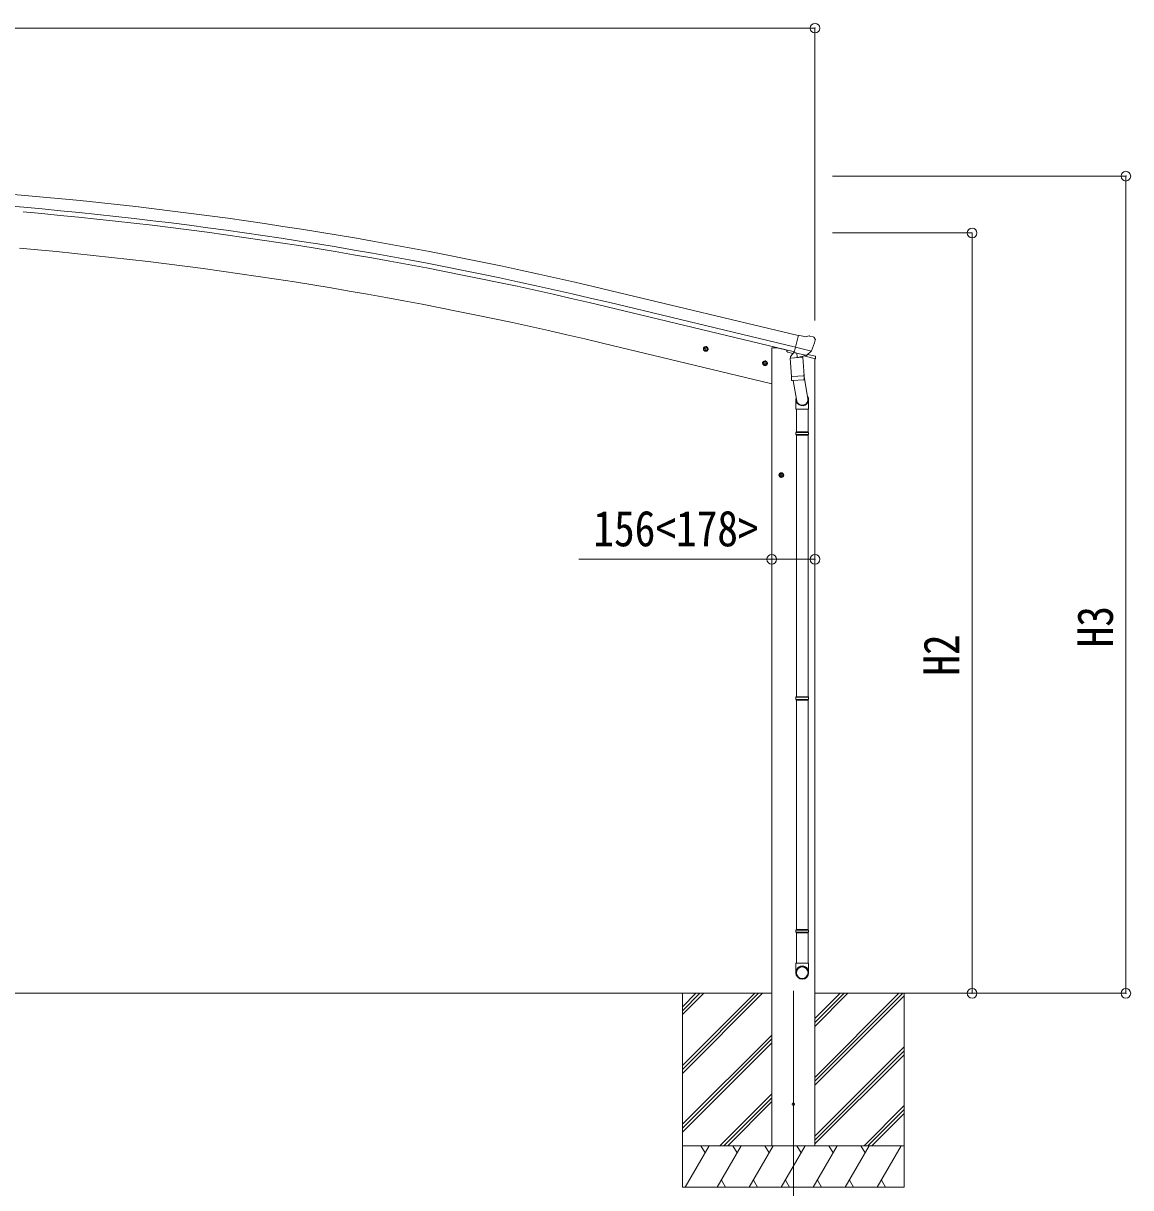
# Model space of a CAD drawing. Units: millimetres at full size, sheet at 1:35; details may follow other scales. Extents: x -9783 to 9892, y -6828 to 6752.
# Drawn here: x -3456 to 541, y -1671 to 2533 of the extents above; entities that cross this region are included whole.
import ezdxf
from ezdxf.enums import TextEntityAlignment as Align

# ---------------------------------------------------------------- set-up
doc = ezdxf.new("R2010")
doc.units = ezdxf.units.MM
doc.header["$LTSCALE"] = 35
doc.header["$PDMODE"] = 32
doc.header["$PDSIZE"] = 35
for name, color, linetype, lineweight in [('0-0_0', 7, 'Continuous', 9), ('0-1_本体', 4, 'Continuous', 9), ('0-2_部品', 7, 'Continuous', 9), ('0-8_PARTS2', 2, 'Continuous', 9), ('0-A_寸法', 6, 'Continuous', 9)]:
    doc.layers.add(name, color=color, linetype=linetype, lineweight=lineweight)
doc.styles.add('ＭＳ ゴシック', font='')
doc.styles.get('ＭＳ ゴシック').set_extended_font_data('MS Gothic')

msp = doc.modelspace()

# ---------------------------------------------------------------- linework, layer by layer
at = {"layer": '0-0_0'}
for p, q in [((-7624.27, -968.88), (-755.3, -968.88)), ((-1076.85, -968.88), (-1076.85, -1668.88)), ((-1076.85, -1229.61), (-816.12, -968.88)), ((-1076.85, -1243.75), (-801.98, -968.88)), ((-1076.85, -1257.89), (-787.84, -968.88)), ((-1076.85, -1045.76), (-999.97, -968.88)), ((-1076.85, -1031.62), (-1014.11, -968.88)), ((-1076.85, -1017.47), (-1028.27, -968.89)), ((-1028.26, -968.89), (-1028.25, -968.88)), ((-599.1, -1088.51), (-479.47, -968.88)), ((-599.1, -1074.37), (-493.61, -968.88)), ((-599.1, -1060.23), (-507.75, -968.88)), ((-599.1, -1272.36), (-295.63, -968.89)), ((-599.1, -1286.5), (-281.49, -968.89)), ((-599.1, -1300.64), (-276.85, -978.39)), ((-598.6, -968.88), (-163.42, -968.88)), ((-276.85, -968.88), (-276.85, -1668.88)), ((-1076.85, -1441.74), (-754.6, -1119.49)), ((-1076.85, -1455.88), (-754.6, -1133.63)), ((-1076.85, -1470.02), (-754.6, -1147.77)), ((-599.1, -1484.49), (-276.85, -1162.24)), ((-599.1, -1498.63), (-276.85, -1176.38)), ((-599.1, -1512.77), (-276.85, -1190.52)), ((-941.86, -1518.88), (-754.6, -1331.62)), ((-927.72, -1518.88), (-754.6, -1345.76)), ((-913.58, -1518.88), (-754.6, -1359.9)), ((-421.36, -1518.88), (-276.85, -1374.37)), ((-407.22, -1518.88), (-276.85, -1388.51)), ((-393.08, -1518.88), (-276.85, -1402.65)), ((-276.85, -1518.88), (-1076.85, -1518.88)), ((-1066.56, -1668.88), (-979.96, -1518.88)), ((-994.96, -1544.86), (-1009.96, -1518.88)), ((-951.09, -1668.88), (-864.49, -1518.88)), ((-879.49, -1544.86), (-894.49, -1518.88)), ((-835.62, -1668.88), (-749.02, -1518.88)), ((-764.02, -1544.86), (-779.02, -1518.88)), ((-720.15, -1668.88), (-633.55, -1518.88)), ((-648.55, -1544.86), (-663.55, -1518.88)), ((-604.68, -1668.88), (-518.08, -1518.88)), ((-533.08, -1544.86), (-548.08, -1518.88)), ((-489.21, -1668.88), (-402.61, -1518.88)), ((-432.61, -1518.88), (-417.61, -1544.86)), ((-373.74, -1668.88), (-287.14, -1518.88)), ((-1076.85, -1668.88), (-276.85, -1668.88)), ((-936.09, -1642.9), (-921.1, -1668.88)), ((-820.62, -1642.9), (-805.62, -1668.88)), ((-705.15, -1642.9), (-690.15, -1668.88)), ((-589.68, -1642.9), (-574.68, -1668.88)), ((-474.21, -1642.9), (-459.22, -1668.88)), ((-358.74, -1642.9), (-343.74, -1668.88))]:
    msp.add_line(p, q, dxfattribs=at)
at = {"layer": '0-1_本体'}
for p, q in [((-4142.63, 1971.5), (-3451.22, 1911.27)), ((-4146.4, 1928.5), (-3454.96, 1868.26)), ((-658.62, 1405.35), (-1334.31, 1567.3)), ((-668.7, 1363.37), (-1344.37, 1525.32)), ((-672.63, 1347.01), (-1348.29, 1508.96)), ((-754.1, 1231.12), (-1364.91, 1377.76)), ((-754.44, 1361.12), (-754.44, -1518.88)), ((-598.44, 1322.15), (-598.44, -1518.88))]:
    msp.add_line(p, q, dxfattribs=at)
msp.add_lwpolyline([(-754.44, 1361.12), (-734.44, 1361.12), (-700.59, 1353)], dxfattribs=at)
for centre, radius, start, end in [((-4707.06, -12503.95), 14469.82, 76.52099, 85.02099), ((-4707.06, -12503.95), 14409.82, 76.52099, 85.02099), ((-4707.06, -12503.95), 14426.65, 76.52099, 85.02099), ((-4724.48, -12617.05), 14392.42, 76.50111, 84.99887)]:
    msp.add_arc(centre, radius, start, end, dxfattribs=at)
at = {"layer": '0-2_部品'}
for p, q in [((-632.22, 1401.06), (-658.15, 1407.29)), ((-632.22, 1401.06), (-618.96, 1403.76)), ((-604.48, 1400.58), (-617.66, 1403.74)), ((-601.39, 1398.33), (-597.53, 1392.03)), ((-597.17, 1389.75), (-597.44, 1388.6)), ((-982.9, 1355.06), (-1002.35, 1359.73)), ((-999.93, 1359.15), (-994.76, 1364.59)), ((-997.79, 1351.95), (-999.93, 1359.15)), ((-994.96, 1347.67), (-990.29, 1367.12)), ((-994.76, 1364.59), (-987.46, 1362.84)), ((-987.46, 1362.84), (-985.33, 1355.64)), ((-700.59, 1353.78), (-700.59, 1350.46)), ((-677.87, 1341.06), (-696.76, 1345.6)), ((-673.88, 1345.66), (-687.19, 1330.34)), ((-672.93, 1345.72), (-673.88, 1345.66)), ((-611.22, 1349.44), (-668.73, 1363.25)), ((-628.07, 1334.53), (-611.69, 1349.03)), ((-769.08, 1303.31), (-788.52, 1307.98)), ((-786.1, 1307.4), (-780.93, 1312.84)), ((-783.97, 1300.2), (-786.1, 1307.4)), ((-781.13, 1295.92), (-776.47, 1315.37)), ((-780.93, 1312.84), (-773.63, 1311.09)), ((-773.63, 1311.09), (-771.5, 1303.89)), ((-688.3, 1323.89), (-642.61, 1327.08)), ((-683.62, 1257.05), (-688.3, 1323.89)), ((-687.19, 1330.34), (-686.75, 1324)), ((-669.85, 1343.25), (-671.38, 1343.62)), ((-633.15, 1334.44), (-669.85, 1343.25)), ((-663.9, 1341.43), (-662.88, 1326.82)), ((-635.69, 1332.43), (-661.5, 1325.99)), ((-644.38, 1330.26), (-644.15, 1326.98)), ((-642.61, 1327.08), (-637.93, 1260.25)), ((-596.04, 1321.42), (-638.74, 1331.67)), ((-630.78, 1333.97), (-638.3, 1335.77)), ((-634.99, 1334.21), (-634.93, 1333.47)), ((-631.62, 1334.07), (-633.15, 1334.44)), ((-624.55, 1337.52), (-598.34, 1331.23)), ((-596.04, 1328.31), (-596.04, 1321.42)), ((-638.27, 1265.13), (-623.75, 1177.36)), ((-683.62, 1257.05), (-637.93, 1260.25)), ((-683.61, 1257.05), (-682.72, 1244.36)), ((-638.92, 1245.64), (-680.62, 1242.73)), ((-677.1, 1242.97), (-664.46, 1168.04)), ((-637.07, 1247.78), (-637.95, 1260.25)), ((-637.47, 1246.42), (-637.47, 1246.42)), ((-667.6, 1174.86), (-667.6, 1140.2)), ((-667.6, 1140.2), (-621.6, 1140.2)), ((-665.6, 1140.2), (-665.6, 1057.68)), ((-623.6, 1140.2), (-623.6, 1057.68)), ((-621.6, 1140.2), (-621.6, 1174.55)), ((-667.6, 1055.68), (-666.6, 1057.68)), ((-667.6, 1055.68), (-621.6, 1055.68)), ((-667.6, 1055.68), (-667.6, 1047.68)), ((-666.6, 1057.68), (-622.6, 1057.68)), ((-621.6, 1055.68), (-622.6, 1057.68)), ((-667.6, 1047.68), (-621.6, 1047.68)), ((-667.6, 1047.68), (-666.6, 1045.68)), ((-666.6, 1045.68), (-622.6, 1045.68)), ((-665.6, 1045.68), (-665.6, 101.49)), ((-623.6, 1045.68), (-623.6, 101.49)), ((-730.1, 901.62), (-710.1, 901.62)), ((-726.6, 905.37), (-720.1, 909.13)), ((-720.1, 891.62), (-720.1, 911.62)), ((-720.1, 909.13), (-713.6, 905.37)), ((-713.6, 897.87), (-720.1, 894.11)), ((-713.6, 905.37), (-713.6, 897.87)), ((-667.6, 99.49), (-666.6, 101.49)), ((-667.6, 99.49), (-621.6, 99.49)), ((-667.6, 99.49), (-667.6, 91.49)), ((-667.6, 91.49), (-621.6, 91.49)), ((-667.6, 91.49), (-666.6, 89.49)), ((-666.6, 101.49), (-622.6, 101.49)), ((-666.6, 89.49), (-622.6, 89.49)), ((-665.6, 89.49), (-665.6, -738.43)), ((-623.6, 89.49), (-623.6, -738.43)), ((-621.6, 99.49), (-622.6, 101.49)), ((-667.6, -740.43), (-666.6, -738.43)), ((-667.6, -740.43), (-621.6, -740.43)), ((-667.6, -740.43), (-667.6, -748.43)), ((-667.6, -748.43), (-621.6, -748.43)), ((-667.6, -748.43), (-666.6, -750.43)), ((-666.6, -738.43), (-622.6, -738.43)), ((-666.6, -750.43), (-622.6, -750.43)), ((-665.6, -750.43), (-665.6, -860.43)), ((-623.6, -750.43), (-623.6, -860.43)), ((-621.6, -740.43), (-622.6, -738.43)), ((-667.6, -894.58), (-667.6, -860.43)), ((-667.6, -860.43), (-621.6, -860.43)), ((-621.6, -894.58), (-621.6, -860.43))]:
    msp.add_line(p, q, dxfattribs=at)
for points in [[(-663.58, 1341.84), (-673.31, 1344.18), (-658.15, 1407.29)], [(-985.33, 1355.64), (-990.5, 1350.2), (-997.79, 1351.95)], [(-610.95, 1350.02), (-611.54, 1349.18), (-611.69, 1349.03)], [(-771.5, 1303.89), (-776.67, 1298.45), (-783.97, 1300.2)], [(-663.58, 1341.84), (-663.35, 1341.69), (-638.58, 1335.74), (-638.3, 1335.77)], [(-621.6, 1055.68), (-621.6, 1047.68), (-622.6, 1045.68)], [(-720.1, 894.11), (-726.6, 897.87), (-726.6, 905.37)], [(-621.6, 99.49), (-621.6, 91.49), (-622.6, 89.49)], [(-621.6, -740.43), (-621.6, -748.43), (-622.6, -750.43)]]:
    msp.add_lwpolyline(points, dxfattribs=at)
for centre, radius in [((-992.63, 1357.39), 8.5), ((-992.63, 1357.39), 7.7), ((-992.63, 1357.39), 6.5), ((-778.8, 1305.64), 8.5), ((-778.8, 1305.64), 7.7), ((-778.8, 1305.64), 6.5), ((-720.1, 901.62), 8.5), ((-720.1, 901.62), 7.7), ((-720.1, 901.62), 6.5)]:
    msp.add_circle(centre, radius, dxfattribs=at)
at = {"layer": '0-2_部品', "color": 4}
msp.add_circle((-676.35, -1368.88), 4.5, dxfattribs=at)
at = {"layer": '0-2_部品'}
for centre, radius, start, end in [((-618.36, 1400.82), 3, 76.5, 101.5), ((-794.25, 1435.85), 202.4, 334.90875, 346.5), ((-605.65, 1395.71), 5, 31.5, 76.5), ((-695.59, 1350.46), 5, 180, 256.5), ((-671.26, 1344.11), 0.5, 221.23754, 256.5), ((-664.5, 1341.35), 0.604, 7.79405, 79.40158), ((-661.86, 1326.97), 1.03, 188.03431, 289.96103), ((-635.93, 1333.4), 1, 284, 4), ((-634.49, 1334.25), 0.5, 76.5, 184), ((-631.5, 1334.56), 0.5, 256.5, 291.76246), ((-599.04, 1328.31), 3, 0, 76.5), ((-680.75, 1244.72), 2, 190.53157, 274), ((-639.06, 1247.64), 2, 274, 322.59038), ((-639.02, 1247.61), 1.95, 322.52234, 4.95983)]:
    msp.add_arc(centre, radius, start, end, dxfattribs=at)
for centre, major_axis, ratio, start_param, end_param in [((-600.09, 1390.46), (1.57, -2.57), 0.99628, 0.7835347, 1.5707963), ((-630.08, 1336.89), (0.73, -2.92), 0.997631, 5.8041905, 5.8929484), ((-630.12, 1337.02), (-2.63, 3.16), 0.650902, 2.1145521, 2.1873627), ((-630.06, 1336.79), (0.73, -2.92), 0.997631, 5.965759, 6.7621801), ((-644.6, 1174.86), (-23, 0), 0.996195, 6.0000678, 10.0103449), ((-644.6, 1174.86), (-21, 0), 0.996195, 0.3319459, 3.3482706), ((-644.6, -892.83), (23, 0), 0.996195, 6.2831853, 9.424778), ((-644.6, -894.58), (23, 0), 0.996195, 6.2831853, 9.424778), ((-644.6, -894.58), (0, -23.43), 0.981806, 4.712389, 7.8539816)]:
    msp.add_ellipse(centre, major_axis=major_axis, ratio=ratio, start_param=start_param, end_param=end_param, dxfattribs=at)
msp.add_ellipse((-644.6, -894.58), major_axis=(-21, 0), ratio=0.996195, dxfattribs=at)
at = {"layer": '0-8_PARTS2'}
msp.add_line((-676.35, -959.67), (-676.35, -1809.91), dxfattribs=at)
at = {"layer": '0-A_寸法'}
for p, q in [((-598.44, 2515.02), (-7780.44, 2515.02)), ((-598.44, 2515.02), (-598.44, 1460.2)), ((523.86, 1980.7), (-535.59, 1980.7)), ((523.86, -968.88), (523.86, 1980.7)), ((-31.16, 1775.8), (-535.59, 1775.8)), ((-31.16, -968.88), (-31.16, 1775.8)), ((-754.44, 597.89), (-1450.59, 597.89)), ((-754.44, 597.89), (-598.44, 597.89)), ((-31.16, -968.88), (-535.59, -968.88)), ((523.86, -968.88), (-31.16, -968.88))]:
    msp.add_line(p, q, dxfattribs=at)
for p in [(-598.44, 2515.02), (523.86, 1980.7), (-31.16, 1775.8), (-754.44, 597.89), (-598.44, 597.89), (-31.16, -968.88), (523.86, -968.88)]:
    msp.add_point(p, dxfattribs=at)

# ---------------------------------------------------------------- texts
at = {"layer": '0-A_寸法', "color": 7, "style": 'ＭＳ ゴシック', "width": 0.85}
msp.add_text('156<178>', height=129, dxfattribs=at).set_placement((-1398.44, 605.89), align=Align.BOTTOM_LEFT)
for s, p in [('H3', (515.86, 279.91)), ('H2', (-39.16, 177.46))]:
    msp.add_text(s, height=129, rotation=90, dxfattribs=at).set_placement(p, align=Align.BOTTOM_LEFT)

doc.saveas('drawing.dxf')
